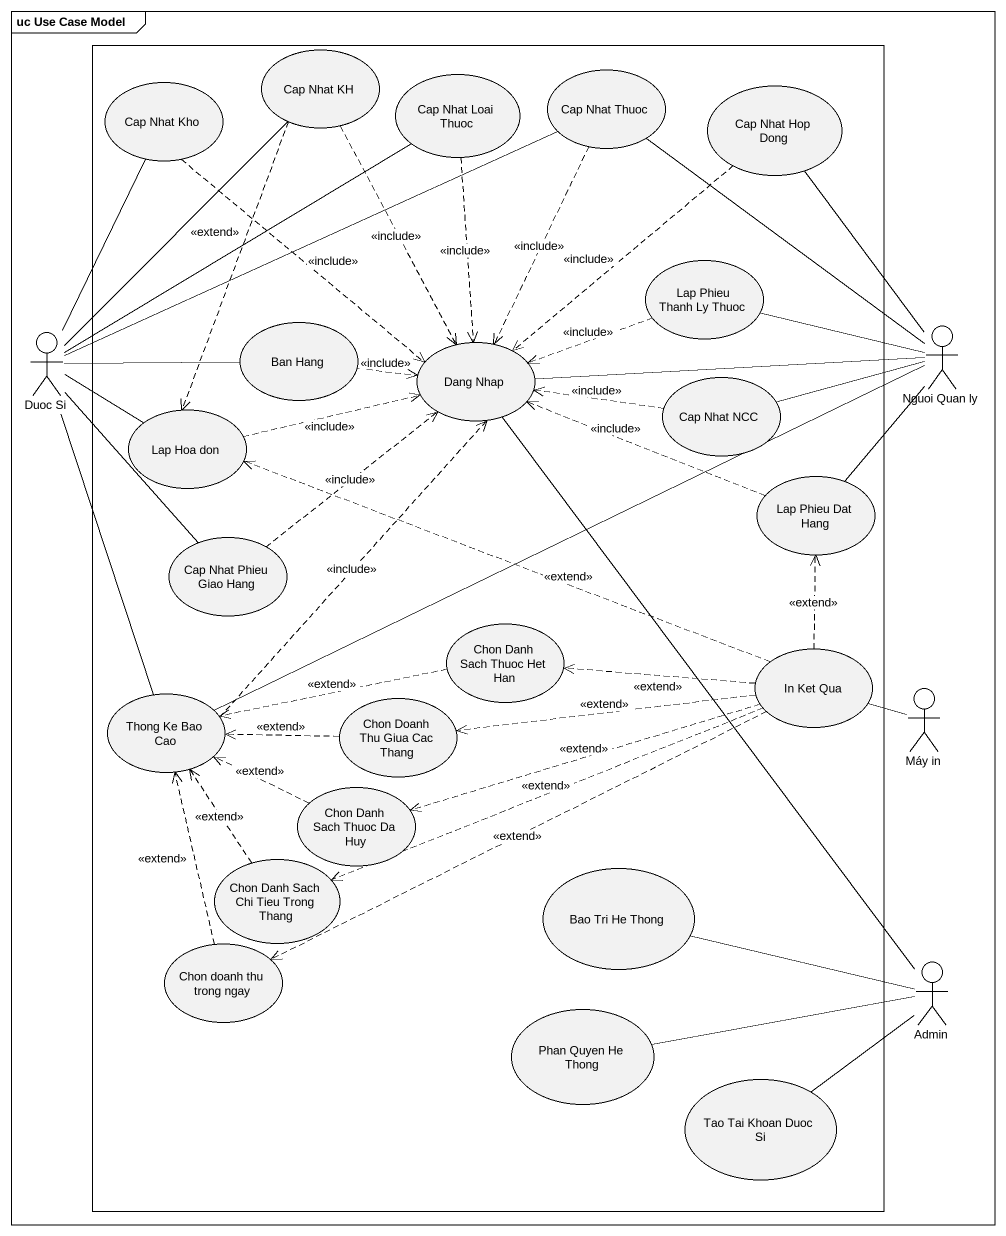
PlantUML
@startuml
mainframe uc Use Case Model
rectangle " " as rectangle1 {
  usecase "Cap Nhat Kho" as Cap_Nhat_Kho
  usecase "Cap Nhat KH" as Cap_Nhat_KH
  usecase "Cap Nhat Loai Thuoc" as Cap_Nhat_Loai_Thuoc
  usecase "Cap Nhat Thuoc" as Cap_Nhat_Thuoc
  usecase "Cap Nhat Hop Dong" as Cap_Nhat_Hop_Dong
  usecase "Lap Phieu Thanh Ly Thuoc" as Lap_Phieu_Thanh_Ly_Thuoc
  usecase "Ban Hang" as Ban_Hang
  usecase "Dang Nhap" as Dang_Nhap
  usecase "Cap Nhat NCC" as Cap_Nhat_NCC
  usecase "Lap Hoa don" as Lap_Hoa_don
  usecase "Lap Phieu Dat Hang" as Lap_Phieu_Dat_Hang
  usecase "Cap Nhat Phieu Giao Hang" as Cap_Nhat_Phieu_Giao_Hang
  usecase "Chon Danh Sach Thuoc Het Han" as Chon_Danh_Sach_Thuoc_Het_Han
  usecase "In Ket Qua" as In_Ket_Qua
  usecase "Thong Ke Bao Cao" as Thong_Ke_Bao_Cao
  usecase "Chon Doanh Thu Giua Cac Thang" as Chon_Doanh_Thu_Giua_Cac
  usecase "Chon Danh Sach Thuoc Da Huy" as Chon_Danh_Sach_Thuoc_Da_Huy
  usecase "Chon Danh Sach Chi Tieu Trong Thang" as Chon_Danh_Sach_Chi_Tieu
  usecase "Bao Tri He Thong" as Bao_Tri_He_Thong
  usecase "Chon doanh thu trong ngay" as Chon_doanh_thu_trong_ngay
  usecase "Phan Quyen He Thong" as Phan_Quyen_He_Thong
  usecase "Tao Tai Khoan Duoc Si" as Tao_Tai_Khoan_Duoc_Si
}
actor "Duoc Si" as Duoc_Si
actor "Nguoi Quan ly" as Nguoi_Quan_ly
actor "Máy in" as Máy_in
actor Admin
Cap_Nhat_Kho ..> Dang_Nhap : <<include>>
Cap_Nhat_KH ..> Dang_Nhap : <<include>>
Cap_Nhat_KH ..> Lap_Hoa_don : <<extend>>
Cap_Nhat_Loai_Thuoc ..> Dang_Nhap : <<include>>
Cap_Nhat_Thuoc ..> Dang_Nhap : <<include>>
Cap_Nhat_Thuoc -- Nguoi_Quan_ly
Cap_Nhat_Hop_Dong ..> Dang_Nhap : <<include>>
Lap_Phieu_Thanh_Ly_Thuoc .left.> Dang_Nhap : <<include>>
Lap_Phieu_Thanh_Ly_Thuoc -right- Nguoi_Quan_ly
Duoc_Si -up- Cap_Nhat_Kho
Duoc_Si -up- Cap_Nhat_KH
Duoc_Si -up- Cap_Nhat_Loai_Thuoc
Duoc_Si -right- Cap_Nhat_Thuoc
Duoc_Si -right- Ban_Hang
Duoc_Si -right- Lap_Hoa_don
Duoc_Si -- Cap_Nhat_Phieu_Giao_Hang
Duoc_Si -- Thong_Ke_Bao_Cao
Ban_Hang .right.> Dang_Nhap : <<include>>
Dang_Nhap -right- Nguoi_Quan_ly
Dang_Nhap -- Admin
Nguoi_Quan_ly -up- Cap_Nhat_Hop_Dong
Nguoi_Quan_ly -- Lap_Phieu_Dat_Hang
Cap_Nhat_NCC .left.> Dang_Nhap : <<include>>
Cap_Nhat_NCC -right- Nguoi_Quan_ly
Lap_Hoa_don .right.> Dang_Nhap : <<include>>
Lap_Phieu_Dat_Hang .left.> Dang_Nhap : <<include>>
Cap_Nhat_Phieu_Giao_Hang .up.> Dang_Nhap : <<include>>
Chon_Danh_Sach_Thuoc_Het_Han .left.> Thong_Ke_Bao_Cao : <<extend>>
In_Ket_Qua .left.> Lap_Hoa_don : <<extend>>
In_Ket_Qua .up.> Lap_Phieu_Dat_Hang : <<extend>>
In_Ket_Qua .left.> Chon_Danh_Sach_Thuoc_Het_Han : <<extend>>
In_Ket_Qua .left.> Chon_Doanh_Thu_Giua_Cac : <<extend>>
In_Ket_Qua -right- Máy_in
In_Ket_Qua .left.> Chon_Danh_Sach_Thuoc_Da_Huy : <<extend>>
In_Ket_Qua .left.> Chon_Danh_Sach_Chi_Tieu : <<extend>>
In_Ket_Qua .left.> Chon_doanh_thu_trong_ngay : <<extend>>
Thong_Ke_Bao_Cao .up.> Dang_Nhap : <<include>>
Thong_Ke_Bao_Cao -right- Nguoi_Quan_ly
Chon_Doanh_Thu_Giua_Cac .left.> Thong_Ke_Bao_Cao : <<extend>>
Chon_Danh_Sach_Thuoc_Da_Huy .left.> Thong_Ke_Bao_Cao : <<extend>>
Chon_Danh_Sach_Chi_Tieu .up.> Thong_Ke_Bao_Cao : <<extend>>
Bao_Tri_He_Thong -right- Admin
Chon_doanh_thu_trong_ngay .up.> Thong_Ke_Bao_Cao : <<extend>>
Phan_Quyen_He_Thong -right- Admin
Tao_Tai_Khoan_Duoc_Si -up- Admin
@enduml
